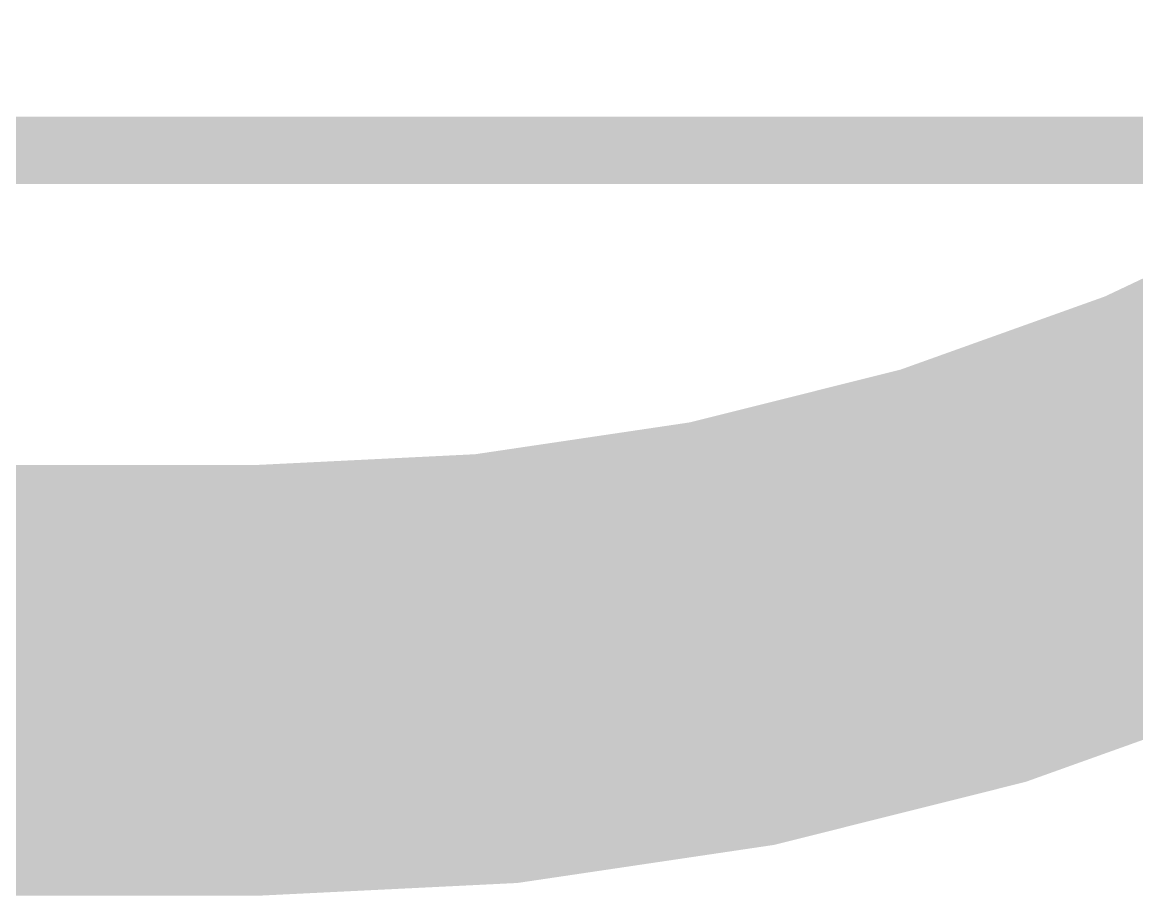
# Model space of a CAD drawing. Extents: x 40.2 to 61.4, y 22.5 to 56.
# Drawn here: x 45.764 to 47.867, y 45.964 to 47.611 of the extents above; entities that cross this region are included whole.
import ezdxf

# ---------------------------------------------------------------- set-up
doc = ezdxf.new("R2010")
doc.units = 0
for name, color, linetype in [('1', 12, 'CONTINUOUS'), ('21', 251, 'CONTINUOUS'), ('51', 251, 'CONTINUOUS')]:
    doc.layers.add(name, color=color, linetype=linetype)

msp = doc.modelspace()

# ---------------------------------------------------------------- linework, layer by layer
at = {"layer": '1'}
for points, const_width in [([(46.21, 46.37, 0.4142), (50.7904, 50.9504)], 0.8128), ([(46.21, 46.5732, 1), (46.21, 46.1668)], 0.4064), ([(46.21, 46.1668, 1), (46.21, 46.5732)], 0.4064)]:
    msp.add_lwpolyline(points, format="xyb", dxfattribs=dict(at, const_width=const_width))
at = {"layer": '1', "const_width": 0.8128}
msp.add_lwpolyline([(43.3, 46.37), (46.21, 46.37)], dxfattribs=at)
at = {"layer": '21', "const_width": 0.127}
msp.add_lwpolyline([(42.8, 47.37), (58.8, 47.37)], dxfattribs=at)
at = {"layer": '51', "const_width": 0.0508}
for points in [[(45.9234, 46.0906), (45.9234, 46.6494)], [(45.9234, 46.6494), (46.2338, 46.0906)], [(46.2338, 46.0906), (46.2338, 46.6494)], [(46.4537, 46.6494), (46.7642, 46.6494)], [(46.6089, 46.0906), (46.6089, 46.6494)]]:
    msp.add_lwpolyline(points, dxfattribs=at)
at = {"layer": '51', "const_width": 0.0254}
for points in [[(45.9361, 46.6494, 1), (45.9107, 46.6494)], [(45.9345, 46.6556, 1), (45.9123, 46.6432)], [(46.2465, 46.6494, 1), (46.2211, 46.6494)], [(46.4537, 46.6621, 1), (46.4537, 46.6367)], [(46.6216, 46.6494, 1), (46.5962, 46.6494)], [(46.7642, 46.6367, 1), (46.7642, 46.6621)], [(45.9107, 46.0906, 1), (45.9361, 46.0906)], [(46.2211, 46.0906, 1), (46.2465, 46.0906)], [(46.2227, 46.0844, 1), (46.2449, 46.0968)], [(46.5962, 46.0906, 1), (46.6216, 46.0906)]]:
    msp.add_lwpolyline(points, format="xyb", dxfattribs=at)

doc.saveas('drawing.dxf')
